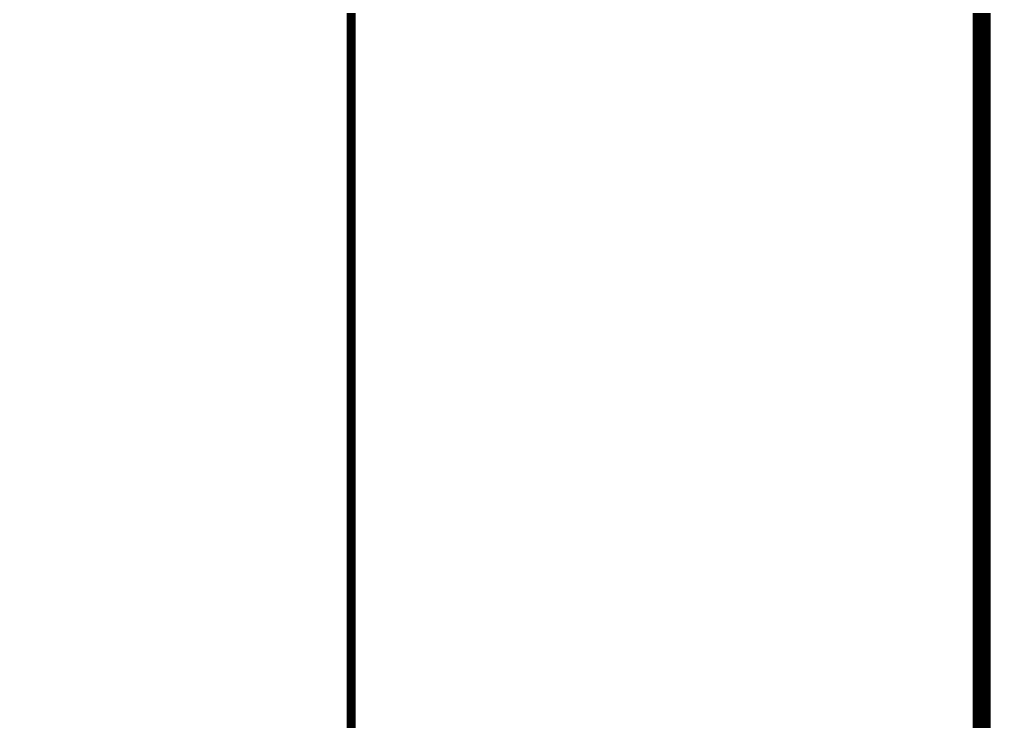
# Model space of a CAD drawing. Extents: x 39624947 to 39626627, y 3418539 to 3418836.
# Drawn here: x 39625308.4 to 39625362.4, y 3418684.9 to 3418723.9 of the extents above; entities that cross this region are included whole.
import ezdxf

# ---------------------------------------------------------------- set-up
doc = ezdxf.new("R2010")
doc.units = 0
doc.layers.get('0').update_dxf_attribs({"linetype": 'CONTINUOUS'})
doc.layers.add('PUB_TITLE', color=4, linetype='CONTINUOUS')

# ---------------------------------------------------------------- blocks, each defined once
blk = doc.blocks.new('WQEQWEDASDSA')
at = {"layer": 'PUB_TITLE'}
for p, q in [((3600.2, -28700, 3.4), (3600.2, 0, 3.4)), ((3600.2, -28700), (3600.2, 0)), ((100.2, -5091.2), (100.2, -18900)), ((3600.2, -18900), (3600.2, -5091.2))]:
    blk.add_line(p, q, dxfattribs=at)
at = {"layer": 'PUB_TITLE', "const_width": 50, "elevation": 4.1}
blk.add_lwpolyline([(3600.2, -5091.2), (100.2, -5091.2), (100.2, -18900), (3600.2, -18900)], dxfattribs=at)

msp = doc.modelspace()

# ---------------------------------------------------------------- linework, layer by layer
at = {"layer": 'PUB_TITLE', "const_width": 1}
msp.add_lwpolyline([(39624951.862, 3418544.229), (39625361.862, 3418544.229), (39625361.862, 3418831.229), (39624951.862, 3418831.229)], close=True, dxfattribs=at)

# ---------------------------------------------------------------- block references
at = {"color": 0, "xscale": 0.01, "yscale": 0.01, "zscale": 0.01}
msp.add_blockref('WQEQWEDASDSA', (39625325.86, 3418831.229), dxfattribs=at)

doc.saveas('drawing.dxf')
